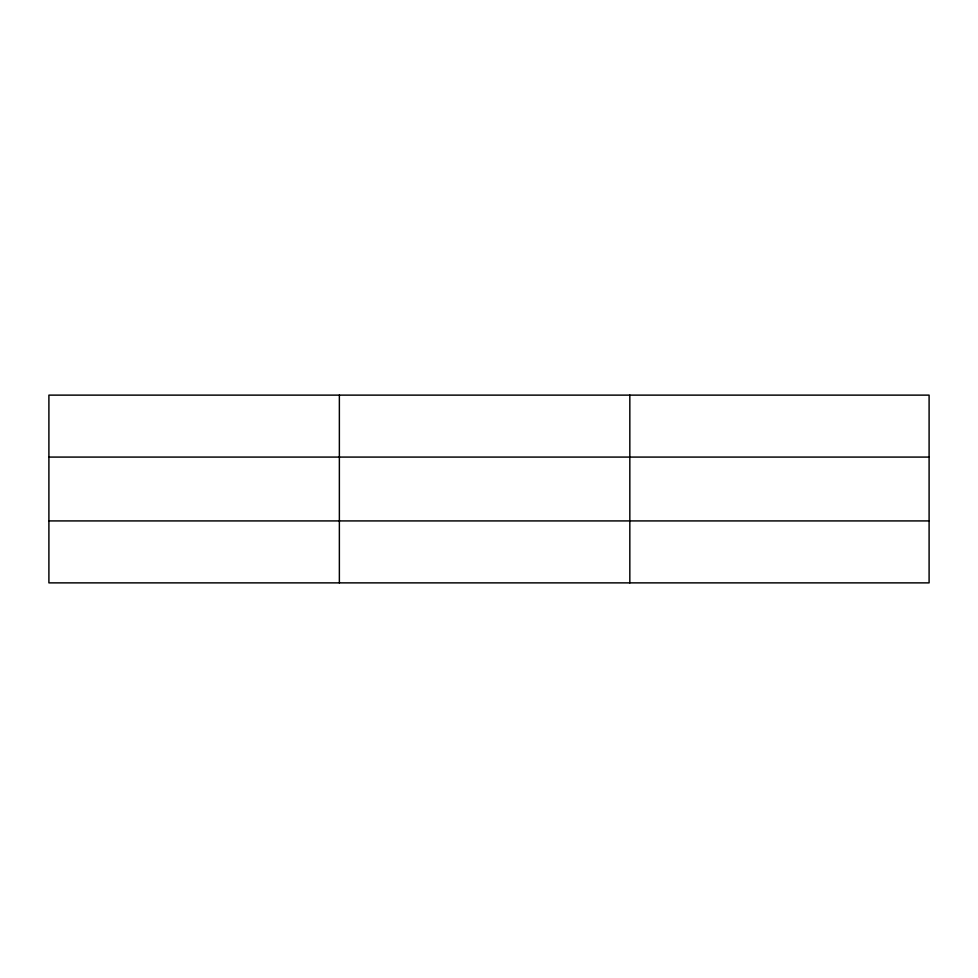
<?xml version="1.0" encoding="UTF-8"?>
<svg xmlns="http://www.w3.org/2000/svg" width="978" height="978" viewBox="0 0 978 978"><rect width="100%" height="100%" fill="white"/><g stroke="black" fill="none" stroke-linecap="round" stroke-linejoin="round"><path stroke-width="1.47" d="M339.366 582.876L339.366 395.124M629.832 582.876L629.832 395.124M929.1 520.919L929.1 582.876L48.9 582.876L48.9 395.124L929.1 395.124L929.1 520.919L48.9 520.919M48.9 457.081L929.1 457.081"/></g></svg>
